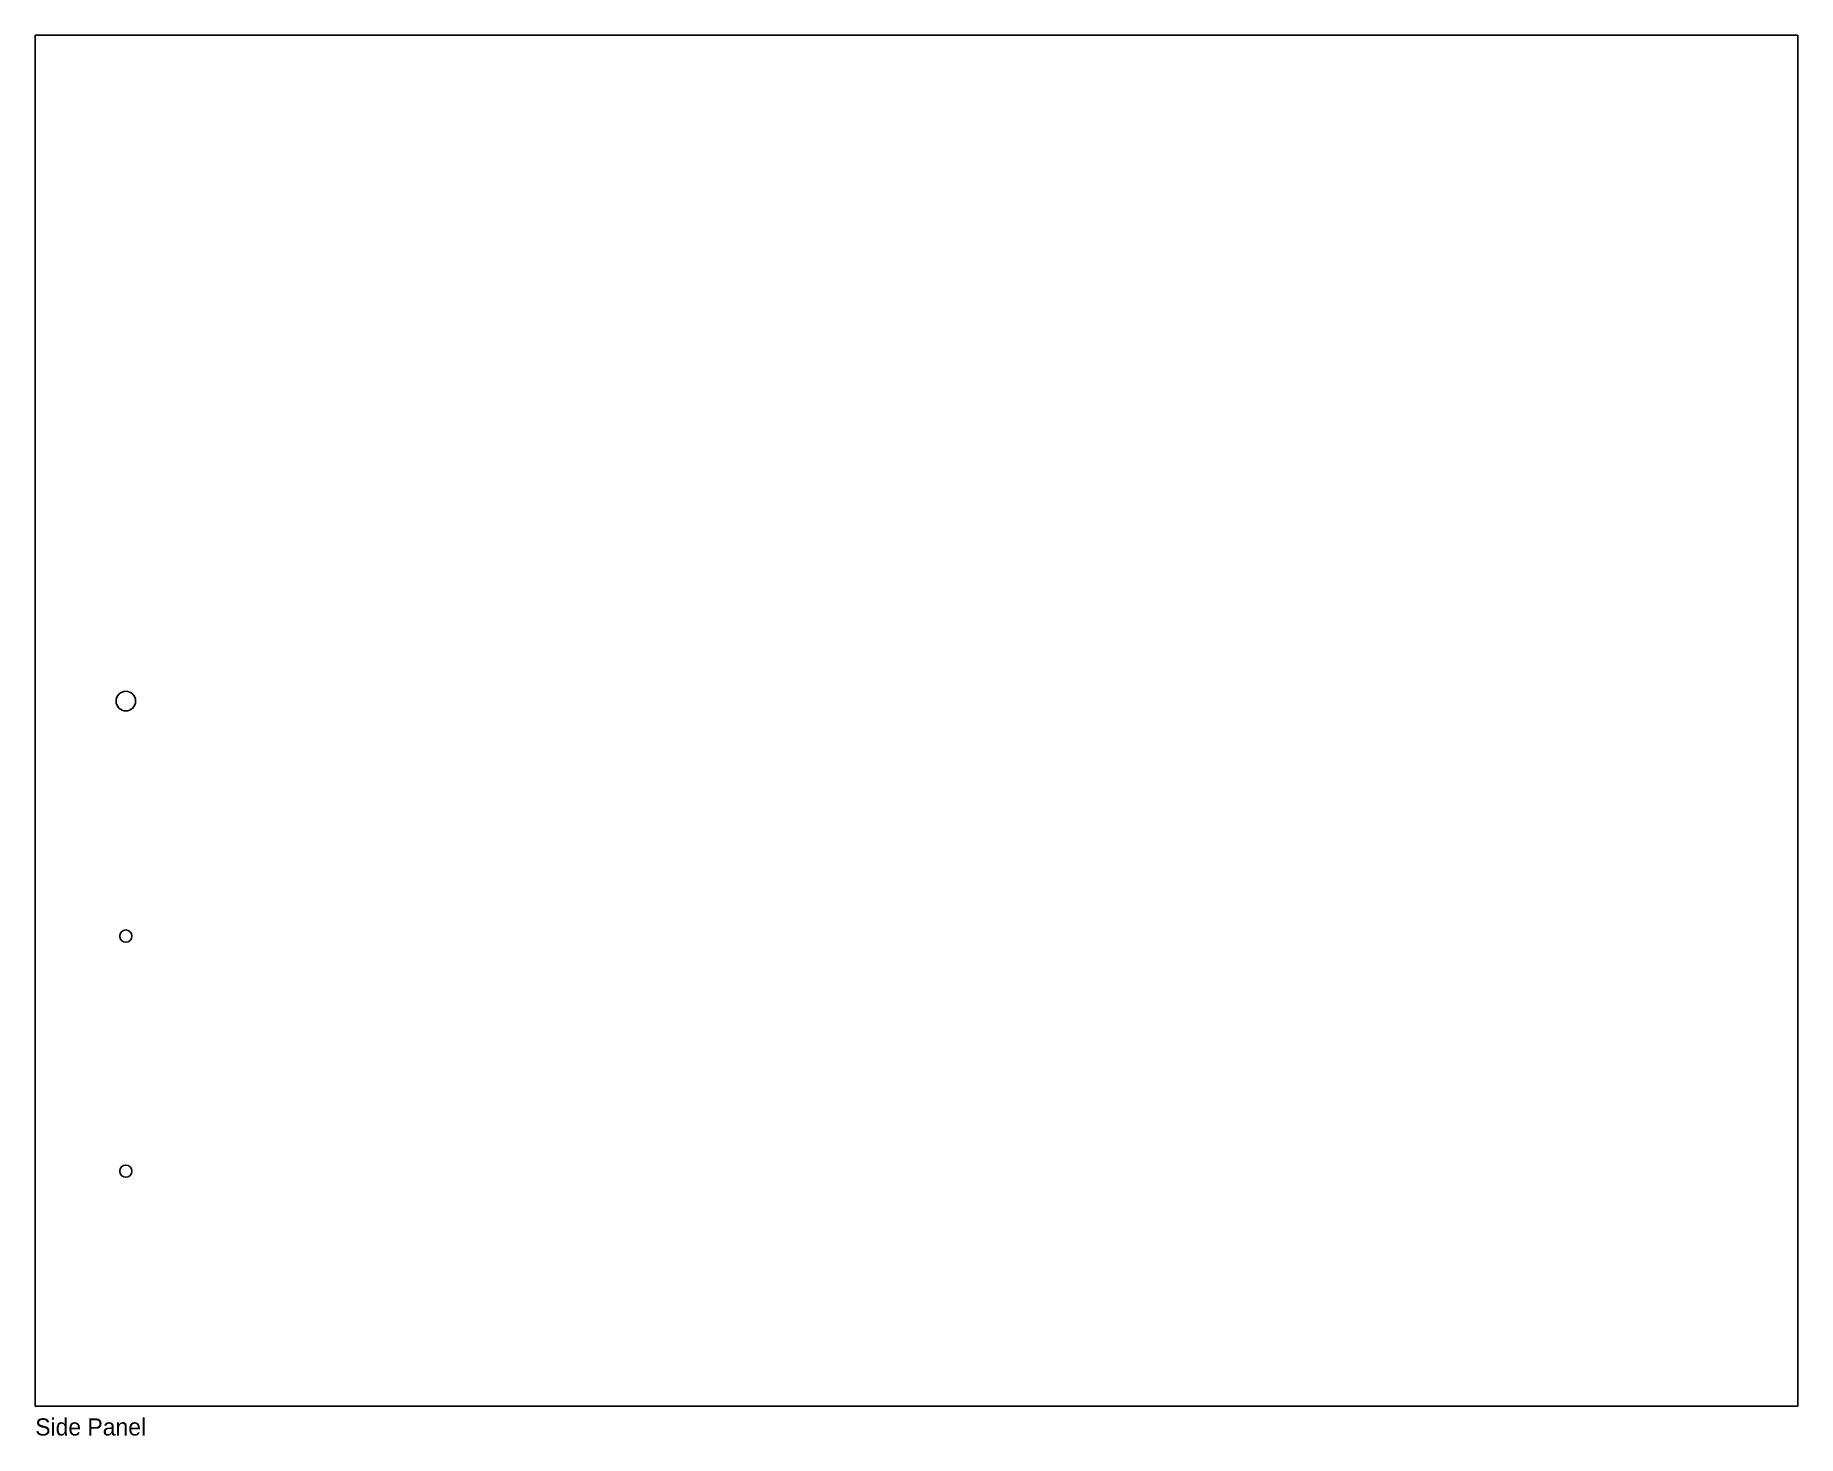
# Model space of a CAD drawing. Extents: x 0 to 720, y -12 to 560.
import ezdxf

# ---------------------------------------------------------------- set-up
doc = ezdxf.new("R2010")
doc.units = 0
for name, color, linetype in [('ANNOTATIONS', 7, 'CONTINUOUS'), ('D5_T34', 7, 'CONTINUOUS'), ('D8_THROUGH', 7, 'CONTINUOUS'), ('OUTLINE', 7, 'CONTINUOUS')]:
    doc.layers.add(name, color=color, linetype=linetype)

msp = doc.modelspace()

# ---------------------------------------------------------------- linework, layer by layer
at = {"layer": 'D5_T34'}
for centre in [(37, 192), (37, 96)]:
    msp.add_circle(centre, 2.5, dxfattribs=at)
at = {"layer": 'D8_THROUGH'}
msp.add_circle((37, 288), 4, dxfattribs=at)
at = {"layer": 'OUTLINE'}
msp.add_lwpolyline([(0, 0), (720, 0), (720, 560), (0, 560), (0, 0)], dxfattribs=at)

# ---------------------------------------------------------------- texts
at = {"layer": 'ANNOTATIONS'}
msp.add_text('Side Panel', height=7, dxfattribs=at).set_placement((0, -12))

doc.saveas('drawing.dxf')
